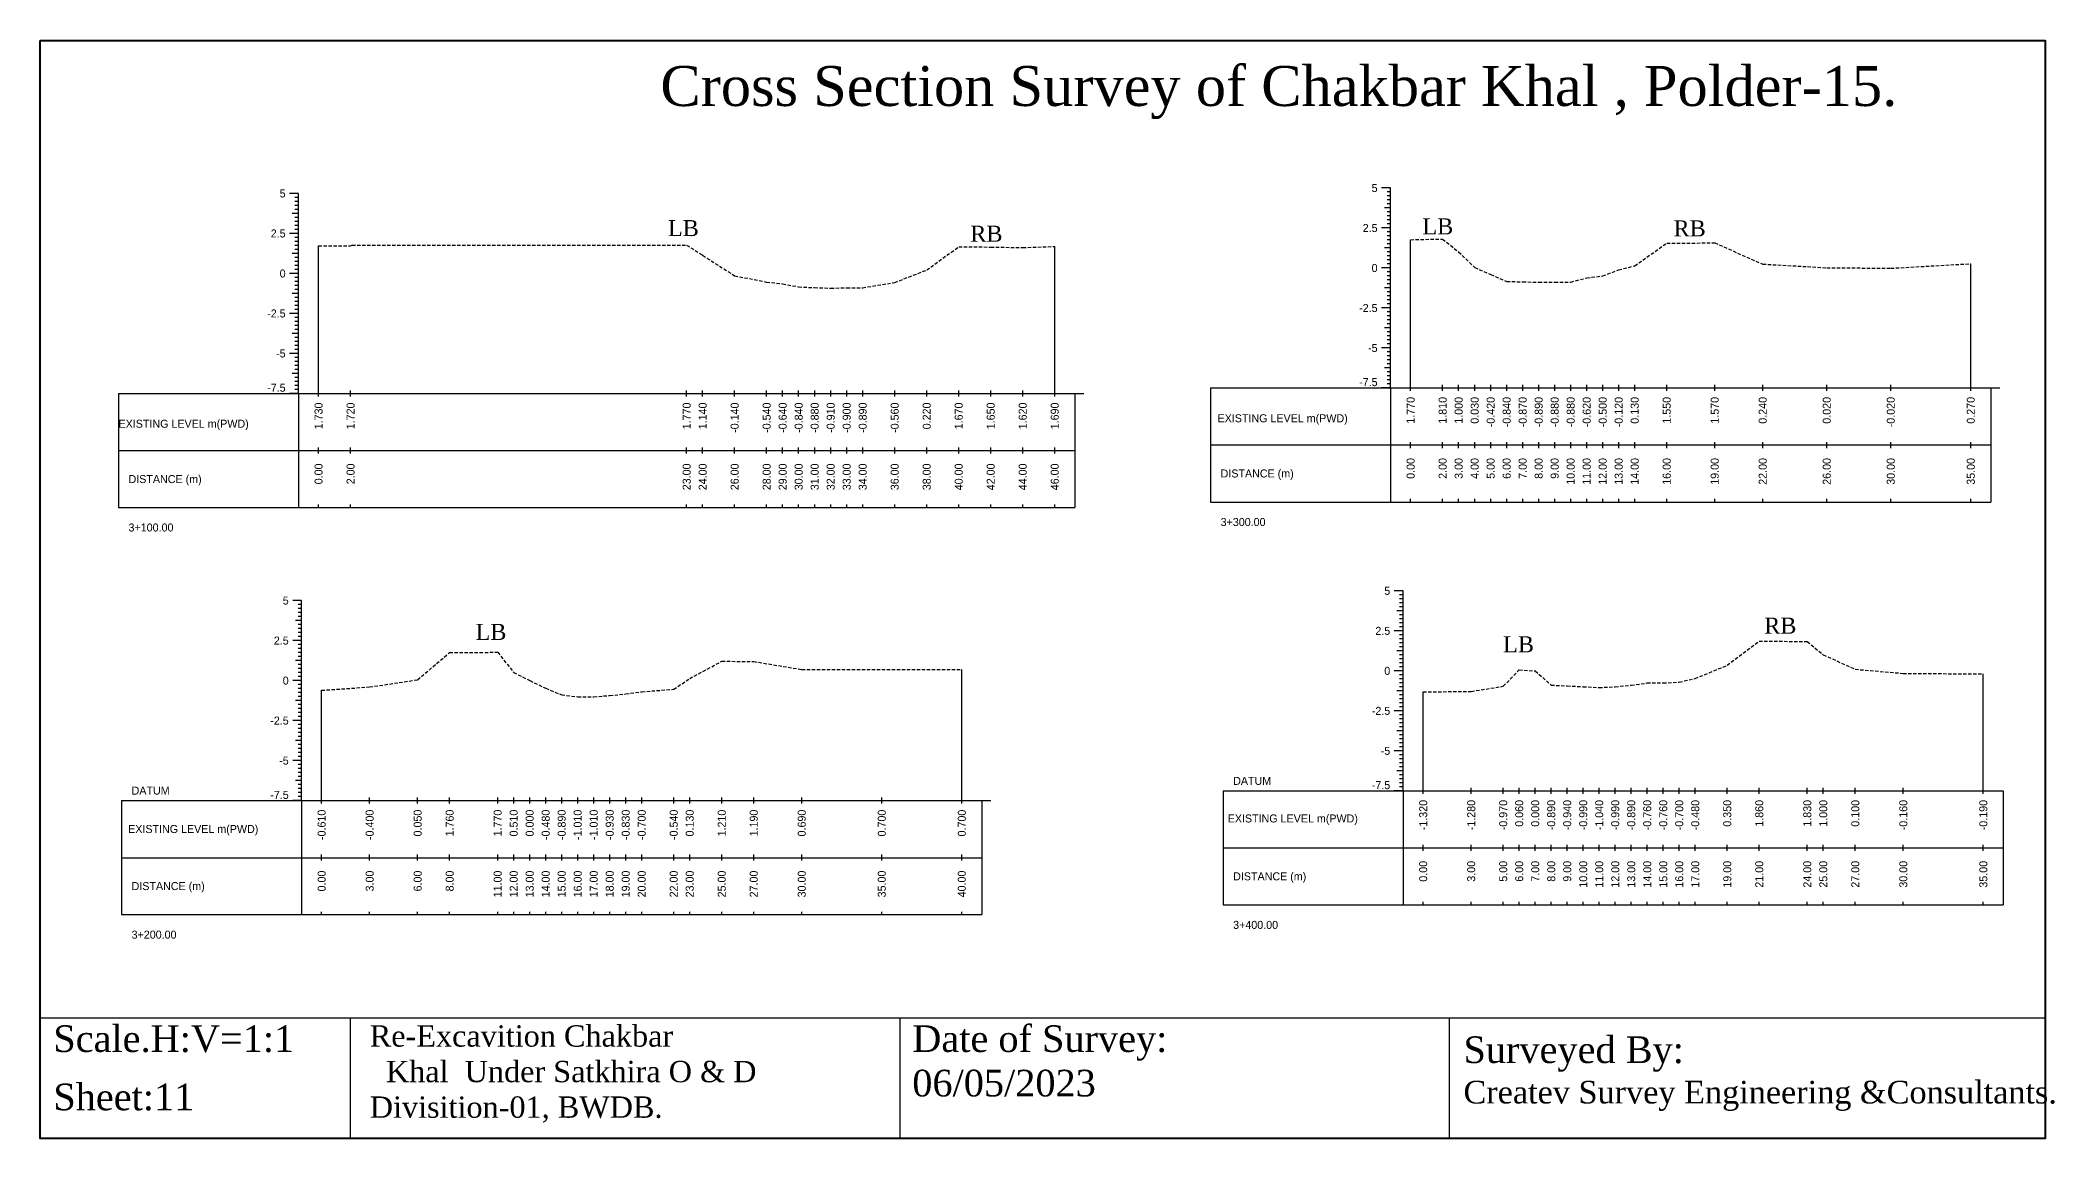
# Model space of a CAD drawing. Header units: inches. Extents: x 6579 to 9220, y -2276 to -1013.
# Drawn here: x 8180 to 8331.1, y -1605.3 to -1522.9 of the extents above; entities that cross this region are included whole.
import ezdxf
from ezdxf.enums import TextEntityAlignment as Align

# ---------------------------------------------------------------- set-up
doc = ezdxf.new("R2010")
doc.units = ezdxf.units.IN
doc.header["$MEASUREMENT"] = 0
doc.linetypes.add('HIDDEN', pattern=[0.375, 0.25, -0.125])
doc.layers.add('CS_Drawing', color=7, linetype='Continuous')
doc.layers.add('GL', color=3, linetype='HIDDEN')
doc.styles.add('romans', font='romans.shx')

msp = doc.modelspace()

# ---------------------------------------------------------------- linework, layer by layer
at = {"color": 4, "lineweight": 40}
msp.add_lwpolyline([(8180.02, -1522.9), (8330.36, -1522.9), (8330.36, -1605.26), (8180.02, -1605.26)], close=True, dxfattribs=at)
for points in [[(8330.36, -1522.9), (8330.36, -1605.26)], [(8180.02, -1596.19), (8330.36, -1596.19)], [(8180.02, -1596.19), (8180.02, -1605.26)], [(8203.27, -1596.19), (8203.27, -1605.26)], [(8244.47, -1596.19), (8244.47, -1605.26)], [(8285.67, -1596.19), (8285.67, -1605.26)]]:
    msp.add_lwpolyline(points)
at = {"layer": 'CS_Drawing'}
for p, q in [((8199.39, -1534.38), (8198.72, -1534.38)), ((8199.39, -1534.38), (8198.92, -1534.38)), ((8199.39, -1534.38), (8199.12, -1534.38)), ((8199.39, -1549.38), (8199.39, -1534.38)), ((8281.28, -1533.97), (8280.6, -1533.97)), ((8281.28, -1533.97), (8280.81, -1533.97)), ((8281.28, -1533.97), (8281.01, -1533.97)), ((8281.28, -1534.27), (8281.01, -1534.27)), ((8281.28, -1534.57), (8281.01, -1534.57)), ((8281.28, -1548.97), (8281.28, -1533.97)), ((8199.39, -1535.88), (8198.92, -1535.88)), ((8199.39, -1534.68), (8199.12, -1534.68)), ((8199.39, -1534.98), (8199.12, -1534.98)), ((8199.39, -1535.28), (8199.12, -1535.28)), ((8199.39, -1535.58), (8199.12, -1535.58)), ((8199.39, -1535.88), (8199.12, -1535.88)), ((8199.39, -1536.18), (8199.12, -1536.18)), ((8281.28, -1535.47), (8280.81, -1535.47)), ((8281.28, -1534.87), (8281.01, -1534.87)), ((8281.28, -1535.17), (8281.01, -1535.17)), ((8281.28, -1535.47), (8281.01, -1535.47)), ((8281.28, -1535.77), (8281.01, -1535.77)), ((8281.28, -1536.07), (8281.01, -1536.07)), ((8199.39, -1537.38), (8198.72, -1537.38)), ((8199.39, -1537.38), (8198.92, -1537.38)), ((8199.39, -1536.48), (8199.12, -1536.48)), ((8199.39, -1536.78), (8199.12, -1536.78)), ((8199.39, -1537.08), (8199.12, -1537.08)), ((8199.39, -1537.38), (8199.12, -1537.38)), ((8199.39, -1537.68), (8199.12, -1537.68)), ((8281.28, -1536.97), (8280.6, -1536.97)), ((8281.28, -1536.97), (8280.81, -1536.97)), ((8281.28, -1536.37), (8281.01, -1536.37)), ((8281.28, -1536.67), (8281.01, -1536.67)), ((8281.28, -1536.97), (8281.01, -1536.97)), ((8281.28, -1537.27), (8281.01, -1537.27)), ((8281.28, -1537.57), (8281.01, -1537.57)), ((8199.39, -1538.88), (8198.92, -1538.88)), ((8199.39, -1537.98), (8199.12, -1537.98)), ((8199.39, -1538.28), (8199.12, -1538.28)), ((8199.39, -1538.58), (8199.12, -1538.58)), ((8199.39, -1538.88), (8199.12, -1538.88)), ((8199.39, -1539.18), (8199.12, -1539.18)), ((8200.89, -1549.38), (8200.89, -1538.31)), ((8256.09, -1549.38), (8256.09, -1538.36)), ((8281.28, -1538.47), (8280.81, -1538.47)), ((8281.28, -1537.87), (8281.01, -1537.87)), ((8281.28, -1538.17), (8281.01, -1538.17)), ((8281.28, -1538.47), (8281.01, -1538.47)), ((8281.28, -1538.77), (8281.01, -1538.77)), ((8281.28, -1539.07), (8281.01, -1539.07)), ((8282.78, -1548.97), (8282.78, -1537.85)), ((8199.39, -1540.38), (8198.72, -1540.38)), ((8199.39, -1540.38), (8198.92, -1540.38)), ((8199.39, -1539.48), (8199.12, -1539.48)), ((8199.39, -1539.78), (8199.12, -1539.78)), ((8199.39, -1540.08), (8199.12, -1540.08)), ((8199.39, -1540.38), (8199.12, -1540.38)), ((8199.39, -1540.68), (8199.12, -1540.68)), ((8281.28, -1539.97), (8280.6, -1539.97)), ((8281.28, -1539.97), (8280.81, -1539.97)), ((8281.28, -1539.37), (8281.01, -1539.37)), ((8281.28, -1539.67), (8281.01, -1539.67)), ((8281.28, -1539.97), (8281.01, -1539.97)), ((8281.28, -1540.27), (8281.01, -1540.27)), ((8281.28, -1540.57), (8281.01, -1540.57)), ((8324.78, -1548.97), (8324.78, -1539.65)), ((8199.39, -1541.88), (8198.92, -1541.88)), ((8199.39, -1540.98), (8199.12, -1540.98)), ((8199.39, -1541.28), (8199.12, -1541.28)), ((8199.39, -1541.58), (8199.12, -1541.58)), ((8199.39, -1541.88), (8199.12, -1541.88)), ((8199.39, -1542.18), (8199.12, -1542.18)), ((8281.28, -1541.47), (8280.81, -1541.47)), ((8281.28, -1540.87), (8281.01, -1540.87)), ((8281.28, -1541.17), (8281.01, -1541.17)), ((8281.28, -1541.47), (8281.01, -1541.47)), ((8281.28, -1541.77), (8281.01, -1541.77)), ((8281.28, -1542.07), (8281.01, -1542.07)), ((8199.39, -1543.38), (8198.72, -1543.38)), ((8199.39, -1543.38), (8198.92, -1543.38)), ((8199.39, -1542.48), (8199.12, -1542.48)), ((8199.39, -1542.78), (8199.12, -1542.78)), ((8199.39, -1543.08), (8199.12, -1543.08)), ((8199.39, -1543.38), (8199.12, -1543.38)), ((8199.39, -1543.68), (8199.12, -1543.68)), ((8281.28, -1542.97), (8280.6, -1542.97)), ((8281.28, -1542.97), (8280.81, -1542.97)), ((8281.28, -1542.37), (8281.01, -1542.37)), ((8281.28, -1542.67), (8281.01, -1542.67)), ((8281.28, -1542.97), (8281.01, -1542.97)), ((8281.28, -1543.27), (8281.01, -1543.27)), ((8281.28, -1543.57), (8281.01, -1543.57)), ((8199.39, -1544.88), (8198.92, -1544.88)), ((8199.39, -1543.98), (8199.12, -1543.98)), ((8199.39, -1544.28), (8199.12, -1544.28)), ((8199.39, -1544.58), (8199.12, -1544.58)), ((8199.39, -1544.88), (8199.12, -1544.88)), ((8199.39, -1545.18), (8199.12, -1545.18)), ((8281.28, -1544.47), (8280.81, -1544.47)), ((8281.28, -1543.87), (8281.01, -1543.87)), ((8281.28, -1544.17), (8281.01, -1544.17)), ((8281.28, -1544.47), (8281.01, -1544.47)), ((8281.28, -1544.77), (8281.01, -1544.77)), ((8281.28, -1545.07), (8281.01, -1545.07)), ((8199.39, -1546.38), (8198.72, -1546.38)), ((8199.39, -1546.38), (8198.92, -1546.38)), ((8199.39, -1545.48), (8199.12, -1545.48)), ((8199.39, -1545.78), (8199.12, -1545.78)), ((8199.39, -1546.08), (8199.12, -1546.08)), ((8199.39, -1546.38), (8199.12, -1546.38)), ((8199.39, -1546.68), (8199.12, -1546.68)), ((8281.28, -1545.97), (8280.6, -1545.97)), ((8281.28, -1545.97), (8280.81, -1545.97)), ((8281.28, -1545.37), (8281.01, -1545.37)), ((8281.28, -1545.67), (8281.01, -1545.67)), ((8281.28, -1545.97), (8281.01, -1545.97)), ((8281.28, -1546.27), (8281.01, -1546.27)), ((8281.28, -1546.57), (8281.01, -1546.57)), ((8199.39, -1547.88), (8198.92, -1547.88)), ((8199.39, -1546.98), (8199.12, -1546.98)), ((8199.39, -1547.28), (8199.12, -1547.28)), ((8199.39, -1547.58), (8199.12, -1547.58)), ((8199.39, -1547.88), (8199.12, -1547.88)), ((8199.39, -1548.18), (8199.12, -1548.18)), ((8281.28, -1547.47), (8280.81, -1547.47)), ((8281.28, -1546.87), (8281.01, -1546.87)), ((8281.28, -1547.17), (8281.01, -1547.17)), ((8281.28, -1547.47), (8281.01, -1547.47)), ((8281.28, -1547.77), (8281.01, -1547.77)), ((8281.28, -1548.07), (8281.01, -1548.07)), ((8185.89, -1549.38), (8199.39, -1549.38)), ((8185.89, -1549.38), (8185.89, -1557.93)), ((8199.39, -1549.38), (8198.72, -1549.38)), ((8199.39, -1549.38), (8198.92, -1549.38)), ((8199.39, -1548.48), (8199.12, -1548.48)), ((8199.39, -1548.78), (8199.12, -1548.78)), ((8199.39, -1549.08), (8199.12, -1549.08)), ((8199.39, -1549.38), (8199.12, -1549.38)), ((8199.39, -1549.38), (8257.59, -1549.38)), ((8199.39, -1549.38), (8199.39, -1557.93)), ((8200.89, -1549.61), (8200.89, -1549.16)), ((8203.29, -1549.61), (8203.29, -1549.16)), ((8228.49, -1549.61), (8228.49, -1549.16)), ((8229.69, -1549.61), (8229.69, -1549.16)), ((8232.09, -1549.61), (8232.09, -1549.16)), ((8234.49, -1549.61), (8234.49, -1549.16)), ((8235.69, -1549.61), (8235.69, -1549.16)), ((8236.89, -1549.61), (8236.89, -1549.16)), ((8238.09, -1549.61), (8238.09, -1549.16)), ((8239.29, -1549.61), (8239.29, -1549.16)), ((8240.49, -1549.61), (8240.49, -1549.16)), ((8241.69, -1549.61), (8241.69, -1549.16)), ((8244.09, -1549.61), (8244.09, -1549.16)), ((8246.49, -1549.61), (8246.49, -1549.16)), ((8248.89, -1549.61), (8248.89, -1549.16)), ((8251.29, -1549.61), (8251.29, -1549.16)), ((8253.69, -1549.61), (8253.69, -1549.16)), ((8256.09, -1549.61), (8256.09, -1549.16)), ((8257.59, -1549.38), (8258.27, -1549.38)), ((8257.59, -1549.38), (8258.07, -1549.38)), ((8257.59, -1549.38), (8257.86, -1549.38)), ((8257.59, -1549.38), (8257.59, -1557.93)), ((8267.78, -1548.97), (8281.28, -1548.97)), ((8267.78, -1548.97), (8267.78, -1557.52)), ((8281.28, -1548.97), (8280.6, -1548.97)), ((8281.28, -1548.97), (8280.81, -1548.97)), ((8281.28, -1548.37), (8281.01, -1548.37)), ((8281.28, -1548.67), (8281.01, -1548.67)), ((8281.28, -1548.97), (8281.01, -1548.97)), ((8281.28, -1548.97), (8326.28, -1548.97)), ((8281.28, -1548.97), (8281.28, -1557.52)), ((8282.78, -1549.19), (8282.78, -1548.74)), ((8285.18, -1549.19), (8285.18, -1548.74)), ((8286.38, -1549.19), (8286.38, -1548.74)), ((8287.58, -1549.19), (8287.58, -1548.74)), ((8288.78, -1549.19), (8288.78, -1548.74)), ((8289.98, -1549.19), (8289.98, -1548.74)), ((8291.18, -1549.19), (8291.18, -1548.74)), ((8292.38, -1549.19), (8292.38, -1548.74)), ((8293.58, -1549.19), (8293.58, -1548.74)), ((8294.78, -1549.19), (8294.78, -1548.74)), ((8295.98, -1549.19), (8295.98, -1548.74)), ((8297.18, -1549.19), (8297.18, -1548.74)), ((8298.38, -1549.19), (8298.38, -1548.74)), ((8299.58, -1549.19), (8299.58, -1548.74)), ((8301.98, -1549.19), (8301.98, -1548.74)), ((8305.58, -1549.19), (8305.58, -1548.74)), ((8309.18, -1549.19), (8309.18, -1548.74)), ((8313.98, -1549.19), (8313.98, -1548.74)), ((8318.78, -1549.19), (8318.78, -1548.74)), ((8324.78, -1549.19), (8324.78, -1548.74)), ((8326.28, -1548.97), (8326.95, -1548.97)), ((8326.28, -1548.97), (8326.75, -1548.97)), ((8326.28, -1548.97), (8326.55, -1548.97)), ((8326.28, -1548.97), (8326.28, -1557.52)), ((8185.89, -1553.66), (8199.39, -1553.66)), ((8199.39, -1553.66), (8257.59, -1553.66)), ((8199.39, -1553.66), (8257.59, -1553.66)), ((8200.89, -1553.88), (8200.89, -1553.43)), ((8203.29, -1553.88), (8203.29, -1553.43)), ((8228.49, -1553.88), (8228.49, -1553.43)), ((8229.69, -1553.88), (8229.69, -1553.43)), ((8232.09, -1553.88), (8232.09, -1553.43)), ((8234.49, -1553.88), (8234.49, -1553.43)), ((8235.69, -1553.88), (8235.69, -1553.43)), ((8236.89, -1553.88), (8236.89, -1553.43)), ((8238.09, -1553.88), (8238.09, -1553.43)), ((8239.29, -1553.88), (8239.29, -1553.43)), ((8240.49, -1553.88), (8240.49, -1553.43)), ((8241.69, -1553.88), (8241.69, -1553.43)), ((8244.09, -1553.88), (8244.09, -1553.43)), ((8246.49, -1553.88), (8246.49, -1553.43)), ((8248.89, -1553.88), (8248.89, -1553.43)), ((8251.29, -1553.88), (8251.29, -1553.43)), ((8253.69, -1553.88), (8253.69, -1553.43)), ((8256.09, -1553.88), (8256.09, -1553.43)), ((8267.78, -1553.24), (8281.28, -1553.24)), ((8281.28, -1553.24), (8326.28, -1553.24)), ((8281.28, -1553.24), (8326.28, -1553.24)), ((8282.78, -1553.47), (8282.78, -1553.02)), ((8285.18, -1553.47), (8285.18, -1553.02)), ((8286.38, -1553.47), (8286.38, -1553.02)), ((8287.58, -1553.47), (8287.58, -1553.02)), ((8288.78, -1553.47), (8288.78, -1553.02)), ((8289.98, -1553.47), (8289.98, -1553.02)), ((8291.18, -1553.47), (8291.18, -1553.02)), ((8292.38, -1553.47), (8292.38, -1553.02)), ((8293.58, -1553.47), (8293.58, -1553.02)), ((8294.78, -1553.47), (8294.78, -1553.02)), ((8295.98, -1553.47), (8295.98, -1553.02)), ((8297.18, -1553.47), (8297.18, -1553.02)), ((8298.38, -1553.47), (8298.38, -1553.02)), ((8299.58, -1553.47), (8299.58, -1553.02)), ((8301.98, -1553.47), (8301.98, -1553.02)), ((8305.58, -1553.47), (8305.58, -1553.02)), ((8309.18, -1553.47), (8309.18, -1553.02)), ((8313.98, -1553.47), (8313.98, -1553.02)), ((8318.78, -1553.47), (8318.78, -1553.02)), ((8324.78, -1553.47), (8324.78, -1553.02)), ((8282.78, -1557.52), (8282.78, -1557.29)), ((8285.18, -1557.52), (8285.18, -1557.29)), ((8286.38, -1557.52), (8286.38, -1557.29)), ((8287.58, -1557.52), (8287.58, -1557.29)), ((8288.78, -1557.52), (8288.78, -1557.29)), ((8289.98, -1557.52), (8289.98, -1557.29)), ((8291.18, -1557.52), (8291.18, -1557.29)), ((8292.38, -1557.52), (8292.38, -1557.29)), ((8293.58, -1557.52), (8293.58, -1557.29)), ((8294.78, -1557.52), (8294.78, -1557.29)), ((8295.98, -1557.52), (8295.98, -1557.29)), ((8297.18, -1557.52), (8297.18, -1557.29)), ((8298.38, -1557.52), (8298.38, -1557.29)), ((8299.58, -1557.52), (8299.58, -1557.29)), ((8301.98, -1557.52), (8301.98, -1557.29)), ((8305.58, -1557.52), (8305.58, -1557.29)), ((8309.18, -1557.52), (8309.18, -1557.29)), ((8313.98, -1557.52), (8313.98, -1557.29)), ((8318.78, -1557.52), (8318.78, -1557.29)), ((8324.78, -1557.52), (8324.78, -1557.29)), ((8185.89, -1557.93), (8199.39, -1557.93)), ((8199.39, -1557.93), (8257.59, -1557.93)), ((8200.89, -1557.93), (8200.89, -1557.71)), ((8203.29, -1557.93), (8203.29, -1557.71)), ((8228.49, -1557.93), (8228.49, -1557.71)), ((8229.69, -1557.93), (8229.69, -1557.71)), ((8232.09, -1557.93), (8232.09, -1557.71)), ((8234.49, -1557.93), (8234.49, -1557.71)), ((8235.69, -1557.93), (8235.69, -1557.71)), ((8236.89, -1557.93), (8236.89, -1557.71)), ((8238.09, -1557.93), (8238.09, -1557.71)), ((8239.29, -1557.93), (8239.29, -1557.71)), ((8240.49, -1557.93), (8240.49, -1557.71)), ((8241.69, -1557.93), (8241.69, -1557.71)), ((8244.09, -1557.93), (8244.09, -1557.71)), ((8246.49, -1557.93), (8246.49, -1557.71)), ((8248.89, -1557.93), (8248.89, -1557.71)), ((8251.29, -1557.93), (8251.29, -1557.71)), ((8253.69, -1557.93), (8253.69, -1557.71)), ((8256.09, -1557.93), (8256.09, -1557.71)), ((8267.78, -1557.52), (8281.28, -1557.52)), ((8281.28, -1557.52), (8326.28, -1557.52)), ((8282.22, -1564.18), (8281.55, -1564.18)), ((8282.22, -1564.18), (8281.75, -1564.18)), ((8282.22, -1564.18), (8281.95, -1564.18)), ((8282.22, -1564.48), (8281.95, -1564.48)), ((8282.22, -1564.78), (8281.95, -1564.78)), ((8282.22, -1579.18), (8282.22, -1564.18)), ((8199.62, -1564.91), (8198.95, -1564.91)), ((8199.62, -1564.91), (8199.15, -1564.91)), ((8199.62, -1564.91), (8199.35, -1564.91)), ((8199.62, -1565.21), (8199.35, -1565.21)), ((8199.62, -1565.51), (8199.35, -1565.51)), ((8199.62, -1565.81), (8199.35, -1565.81)), ((8199.62, -1566.11), (8199.35, -1566.11)), ((8199.62, -1579.91), (8199.62, -1564.91)), ((8282.22, -1565.68), (8281.75, -1565.68)), ((8282.22, -1565.08), (8281.95, -1565.08)), ((8282.22, -1565.38), (8281.95, -1565.38)), ((8282.22, -1565.68), (8281.95, -1565.68)), ((8282.22, -1565.98), (8281.95, -1565.98)), ((8282.22, -1566.28), (8281.95, -1566.28)), ((8199.62, -1566.41), (8199.15, -1566.41)), ((8199.62, -1566.41), (8199.35, -1566.41)), ((8199.62, -1566.71), (8199.35, -1566.71)), ((8199.62, -1567.01), (8199.35, -1567.01)), ((8199.62, -1567.31), (8199.35, -1567.31)), ((8199.62, -1567.61), (8199.35, -1567.61)), ((8282.22, -1567.18), (8281.55, -1567.18)), ((8282.22, -1567.18), (8281.75, -1567.18)), ((8282.22, -1566.58), (8281.95, -1566.58)), ((8282.22, -1566.88), (8281.95, -1566.88)), ((8282.22, -1567.18), (8281.95, -1567.18)), ((8282.22, -1567.48), (8281.95, -1567.48)), ((8282.22, -1567.78), (8281.95, -1567.78)), ((8199.62, -1567.91), (8198.95, -1567.91)), ((8199.62, -1567.91), (8199.15, -1567.91)), ((8199.62, -1569.41), (8199.15, -1569.41)), ((8199.62, -1567.91), (8199.35, -1567.91)), ((8199.62, -1568.21), (8199.35, -1568.21)), ((8199.62, -1568.51), (8199.35, -1568.51)), ((8199.62, -1568.81), (8199.35, -1568.81)), ((8199.62, -1569.11), (8199.35, -1569.11)), ((8199.62, -1569.41), (8199.35, -1569.41)), ((8282.22, -1568.68), (8281.75, -1568.68)), ((8282.22, -1568.08), (8281.95, -1568.08)), ((8282.22, -1568.38), (8281.95, -1568.38)), ((8282.22, -1568.68), (8281.95, -1568.68)), ((8282.22, -1568.98), (8281.95, -1568.98)), ((8282.22, -1569.28), (8281.95, -1569.28)), ((8199.62, -1570.91), (8198.95, -1570.91)), ((8199.62, -1570.91), (8199.15, -1570.91)), ((8199.62, -1569.71), (8199.35, -1569.71)), ((8199.62, -1570.01), (8199.35, -1570.01)), ((8199.62, -1570.31), (8199.35, -1570.31)), ((8199.62, -1570.61), (8199.35, -1570.61)), ((8199.62, -1570.91), (8199.35, -1570.91)), ((8249.12, -1579.91), (8249.12, -1570.07)), ((8282.22, -1570.18), (8281.55, -1570.18)), ((8282.22, -1570.18), (8281.75, -1570.18)), ((8282.22, -1569.58), (8281.95, -1569.58)), ((8282.22, -1569.88), (8281.95, -1569.88)), ((8282.22, -1570.18), (8281.95, -1570.18)), ((8282.22, -1570.48), (8281.95, -1570.48)), ((8282.22, -1570.78), (8281.95, -1570.78)), ((8325.72, -1579.18), (8325.72, -1570.41)), ((8199.62, -1572.41), (8199.15, -1572.41)), ((8199.62, -1571.21), (8199.35, -1571.21)), ((8199.62, -1571.51), (8199.35, -1571.51)), ((8199.62, -1571.81), (8199.35, -1571.81)), ((8199.62, -1572.11), (8199.35, -1572.11)), ((8199.62, -1572.41), (8199.35, -1572.41)), ((8201.12, -1579.91), (8201.12, -1571.64)), ((8282.22, -1571.68), (8281.75, -1571.68)), ((8282.22, -1571.08), (8281.95, -1571.08)), ((8282.22, -1571.38), (8281.95, -1571.38)), ((8282.22, -1571.68), (8281.95, -1571.68)), ((8282.22, -1571.98), (8281.95, -1571.98)), ((8282.22, -1572.28), (8281.95, -1572.28)), ((8283.72, -1579.18), (8283.72, -1571.76)), ((8199.62, -1573.91), (8198.95, -1573.91)), ((8199.62, -1573.91), (8199.15, -1573.91)), ((8199.62, -1572.71), (8199.35, -1572.71)), ((8199.62, -1573.01), (8199.35, -1573.01)), ((8199.62, -1573.31), (8199.35, -1573.31)), ((8199.62, -1573.61), (8199.35, -1573.61)), ((8199.62, -1573.91), (8199.35, -1573.91)), ((8282.22, -1573.18), (8281.55, -1573.18)), ((8282.22, -1573.18), (8281.75, -1573.18)), ((8282.22, -1572.58), (8281.95, -1572.58)), ((8282.22, -1572.88), (8281.95, -1572.88)), ((8282.22, -1573.18), (8281.95, -1573.18)), ((8282.22, -1573.48), (8281.95, -1573.48)), ((8282.22, -1573.78), (8281.95, -1573.78)), ((8199.62, -1575.41), (8199.15, -1575.41)), ((8199.62, -1574.21), (8199.35, -1574.21)), ((8199.62, -1574.51), (8199.35, -1574.51)), ((8199.62, -1574.81), (8199.35, -1574.81)), ((8199.62, -1575.11), (8199.35, -1575.11)), ((8199.62, -1575.41), (8199.35, -1575.41)), ((8282.22, -1574.68), (8281.75, -1574.68)), ((8282.22, -1574.08), (8281.95, -1574.08)), ((8282.22, -1574.38), (8281.95, -1574.38)), ((8282.22, -1574.68), (8281.95, -1574.68)), ((8282.22, -1574.98), (8281.95, -1574.98)), ((8282.22, -1575.28), (8281.95, -1575.28)), ((8199.62, -1576.91), (8198.95, -1576.91)), ((8199.62, -1576.91), (8199.15, -1576.91)), ((8199.62, -1575.71), (8199.35, -1575.71)), ((8199.62, -1576.01), (8199.35, -1576.01)), ((8199.62, -1576.31), (8199.35, -1576.31)), ((8199.62, -1576.61), (8199.35, -1576.61)), ((8199.62, -1576.91), (8199.35, -1576.91)), ((8282.22, -1576.18), (8281.55, -1576.18)), ((8282.22, -1576.18), (8281.75, -1576.18)), ((8282.22, -1575.58), (8281.95, -1575.58)), ((8282.22, -1575.88), (8281.95, -1575.88)), ((8282.22, -1576.18), (8281.95, -1576.18)), ((8282.22, -1576.48), (8281.95, -1576.48)), ((8282.22, -1576.78), (8281.95, -1576.78)), ((8199.62, -1578.41), (8199.15, -1578.41)), ((8199.62, -1577.21), (8199.35, -1577.21)), ((8199.62, -1577.51), (8199.35, -1577.51)), ((8199.62, -1577.81), (8199.35, -1577.81)), ((8199.62, -1578.11), (8199.35, -1578.11)), ((8199.62, -1578.41), (8199.35, -1578.41)), ((8282.22, -1577.68), (8281.75, -1577.68)), ((8282.22, -1577.08), (8281.95, -1577.08)), ((8282.22, -1577.38), (8281.95, -1577.38)), ((8282.22, -1577.68), (8281.95, -1577.68)), ((8282.22, -1577.98), (8281.95, -1577.98)), ((8282.22, -1578.28), (8281.95, -1578.28)), ((8186.12, -1579.91), (8199.62, -1579.91)), ((8186.12, -1579.91), (8186.12, -1588.46)), ((8199.62, -1579.91), (8198.95, -1579.91)), ((8199.62, -1579.91), (8199.15, -1579.91)), ((8199.62, -1578.71), (8199.35, -1578.71)), ((8199.62, -1579.01), (8199.35, -1579.01)), ((8199.62, -1579.31), (8199.35, -1579.31)), ((8199.62, -1579.61), (8199.35, -1579.61)), ((8199.62, -1579.91), (8199.35, -1579.91)), ((8199.62, -1579.91), (8250.62, -1579.91)), ((8199.62, -1579.91), (8199.62, -1588.46)), ((8201.12, -1580.14), (8201.12, -1579.69)), ((8204.72, -1580.14), (8204.72, -1579.69)), ((8208.32, -1580.14), (8208.32, -1579.69)), ((8210.72, -1580.14), (8210.72, -1579.69)), ((8214.32, -1580.14), (8214.32, -1579.69)), ((8215.52, -1580.14), (8215.52, -1579.69)), ((8216.72, -1580.14), (8216.72, -1579.69)), ((8217.92, -1580.14), (8217.92, -1579.69)), ((8219.12, -1580.14), (8219.12, -1579.69)), ((8220.32, -1580.14), (8220.32, -1579.69)), ((8221.52, -1580.14), (8221.52, -1579.69)), ((8222.72, -1580.14), (8222.72, -1579.69)), ((8223.92, -1580.14), (8223.92, -1579.69)), ((8225.12, -1580.14), (8225.12, -1579.69)), ((8227.52, -1580.14), (8227.52, -1579.69)), ((8228.72, -1580.14), (8228.72, -1579.69)), ((8231.12, -1580.14), (8231.12, -1579.69)), ((8233.52, -1580.14), (8233.52, -1579.69)), ((8237.12, -1580.14), (8237.12, -1579.69)), ((8243.12, -1580.14), (8243.12, -1579.69)), ((8249.12, -1580.14), (8249.12, -1579.69)), ((8250.62, -1579.91), (8251.3, -1579.91)), ((8250.62, -1579.91), (8251.09, -1579.91)), ((8250.62, -1579.91), (8250.89, -1579.91)), ((8250.62, -1579.91), (8250.62, -1588.46)), ((8268.72, -1579.18), (8282.22, -1579.18)), ((8268.72, -1579.18), (8268.72, -1587.73)), ((8282.22, -1579.18), (8281.55, -1579.18)), ((8282.22, -1579.18), (8281.75, -1579.18)), ((8282.22, -1578.58), (8281.95, -1578.58)), ((8282.22, -1578.88), (8281.95, -1578.88)), ((8282.22, -1579.18), (8281.95, -1579.18)), ((8282.22, -1579.18), (8327.22, -1579.18)), ((8282.22, -1579.18), (8282.22, -1587.73)), ((8283.72, -1579.41), (8283.72, -1578.96)), ((8287.32, -1579.41), (8287.32, -1578.96)), ((8289.72, -1579.41), (8289.72, -1578.96)), ((8290.92, -1579.41), (8290.92, -1578.96)), ((8292.12, -1579.41), (8292.12, -1578.96)), ((8293.32, -1579.41), (8293.32, -1578.96)), ((8294.52, -1579.41), (8294.52, -1578.96)), ((8295.72, -1579.41), (8295.72, -1578.96)), ((8296.92, -1579.41), (8296.92, -1578.96)), ((8298.12, -1579.41), (8298.12, -1578.96)), ((8299.32, -1579.41), (8299.32, -1578.96)), ((8300.52, -1579.41), (8300.52, -1578.96)), ((8301.72, -1579.41), (8301.72, -1578.96)), ((8302.92, -1579.41), (8302.92, -1578.96)), ((8304.12, -1579.41), (8304.12, -1578.96)), ((8306.52, -1579.41), (8306.52, -1578.96)), ((8308.92, -1579.41), (8308.92, -1578.96)), ((8312.52, -1579.41), (8312.52, -1578.96)), ((8313.72, -1579.41), (8313.72, -1578.96)), ((8316.12, -1579.41), (8316.12, -1578.96)), ((8319.72, -1579.41), (8319.72, -1578.96)), ((8325.72, -1579.41), (8325.72, -1578.96)), ((8327.22, -1579.18), (8327.22, -1587.73)), ((8186.12, -1584.19), (8199.62, -1584.19)), ((8199.62, -1584.19), (8250.62, -1584.19)), ((8199.62, -1584.19), (8250.62, -1584.19)), ((8201.12, -1584.41), (8201.12, -1583.96)), ((8204.72, -1584.41), (8204.72, -1583.96)), ((8208.32, -1584.41), (8208.32, -1583.96)), ((8210.72, -1584.41), (8210.72, -1583.96)), ((8214.32, -1584.41), (8214.32, -1583.96)), ((8215.52, -1584.41), (8215.52, -1583.96)), ((8216.72, -1584.41), (8216.72, -1583.96)), ((8217.92, -1584.41), (8217.92, -1583.96)), ((8219.12, -1584.41), (8219.12, -1583.96)), ((8220.32, -1584.41), (8220.32, -1583.96)), ((8221.52, -1584.41), (8221.52, -1583.96)), ((8222.72, -1584.41), (8222.72, -1583.96)), ((8223.92, -1584.41), (8223.92, -1583.96)), ((8225.12, -1584.41), (8225.12, -1583.96)), ((8227.52, -1584.41), (8227.52, -1583.96)), ((8228.72, -1584.41), (8228.72, -1583.96)), ((8231.12, -1584.41), (8231.12, -1583.96)), ((8233.52, -1584.41), (8233.52, -1583.96)), ((8237.12, -1584.41), (8237.12, -1583.96)), ((8243.12, -1584.41), (8243.12, -1583.96)), ((8249.12, -1584.41), (8249.12, -1583.96)), ((8268.72, -1583.46), (8282.22, -1583.46)), ((8282.22, -1583.46), (8327.22, -1583.46)), ((8282.22, -1583.46), (8327.22, -1583.46)), ((8283.72, -1583.68), (8283.72, -1583.23)), ((8287.32, -1583.68), (8287.32, -1583.23)), ((8289.72, -1583.68), (8289.72, -1583.23)), ((8290.92, -1583.68), (8290.92, -1583.23)), ((8292.12, -1583.68), (8292.12, -1583.23)), ((8293.32, -1583.68), (8293.32, -1583.23)), ((8294.52, -1583.68), (8294.52, -1583.23)), ((8295.72, -1583.68), (8295.72, -1583.23)), ((8296.92, -1583.68), (8296.92, -1583.23)), ((8298.12, -1583.68), (8298.12, -1583.23)), ((8299.32, -1583.68), (8299.32, -1583.23)), ((8300.52, -1583.68), (8300.52, -1583.23)), ((8301.72, -1583.68), (8301.72, -1583.23)), ((8302.92, -1583.68), (8302.92, -1583.23)), ((8304.12, -1583.68), (8304.12, -1583.23)), ((8306.52, -1583.68), (8306.52, -1583.23)), ((8308.92, -1583.68), (8308.92, -1583.23)), ((8312.52, -1583.68), (8312.52, -1583.23)), ((8313.72, -1583.68), (8313.72, -1583.23)), ((8316.12, -1583.68), (8316.12, -1583.23)), ((8319.72, -1583.68), (8319.72, -1583.23)), ((8325.72, -1583.68), (8325.72, -1583.23)), ((8283.72, -1587.73), (8283.72, -1587.51)), ((8287.32, -1587.73), (8287.32, -1587.51)), ((8289.72, -1587.73), (8289.72, -1587.51)), ((8290.92, -1587.73), (8290.92, -1587.51)), ((8292.12, -1587.73), (8292.12, -1587.51)), ((8293.32, -1587.73), (8293.32, -1587.51)), ((8294.52, -1587.73), (8294.52, -1587.51)), ((8295.72, -1587.73), (8295.72, -1587.51)), ((8296.92, -1587.73), (8296.92, -1587.51)), ((8298.12, -1587.73), (8298.12, -1587.51)), ((8299.32, -1587.73), (8299.32, -1587.51)), ((8300.52, -1587.73), (8300.52, -1587.51)), ((8301.72, -1587.73), (8301.72, -1587.51)), ((8302.92, -1587.73), (8302.92, -1587.51)), ((8304.12, -1587.73), (8304.12, -1587.51)), ((8306.52, -1587.73), (8306.52, -1587.51)), ((8308.92, -1587.73), (8308.92, -1587.51)), ((8312.52, -1587.73), (8312.52, -1587.51)), ((8313.72, -1587.73), (8313.72, -1587.51)), ((8316.12, -1587.73), (8316.12, -1587.51)), ((8319.72, -1587.73), (8319.72, -1587.51)), ((8325.72, -1587.73), (8325.72, -1587.51)), ((8186.12, -1588.46), (8199.62, -1588.46)), ((8199.62, -1588.46), (8250.62, -1588.46)), ((8201.12, -1588.46), (8201.12, -1588.24)), ((8204.72, -1588.46), (8204.72, -1588.24)), ((8208.32, -1588.46), (8208.32, -1588.24)), ((8210.72, -1588.46), (8210.72, -1588.24)), ((8214.32, -1588.46), (8214.32, -1588.24)), ((8215.52, -1588.46), (8215.52, -1588.24)), ((8216.72, -1588.46), (8216.72, -1588.24)), ((8217.92, -1588.46), (8217.92, -1588.24)), ((8219.12, -1588.46), (8219.12, -1588.24)), ((8220.32, -1588.46), (8220.32, -1588.24)), ((8221.52, -1588.46), (8221.52, -1588.24)), ((8222.72, -1588.46), (8222.72, -1588.24)), ((8223.92, -1588.46), (8223.92, -1588.24)), ((8225.12, -1588.46), (8225.12, -1588.24)), ((8227.52, -1588.46), (8227.52, -1588.24)), ((8228.72, -1588.46), (8228.72, -1588.24)), ((8231.12, -1588.46), (8231.12, -1588.24)), ((8233.52, -1588.46), (8233.52, -1588.24)), ((8237.12, -1588.46), (8237.12, -1588.24)), ((8243.12, -1588.46), (8243.12, -1588.24)), ((8249.12, -1588.46), (8249.12, -1588.24)), ((8268.72, -1587.73), (8282.22, -1587.73)), ((8282.22, -1587.73), (8327.22, -1587.73))]:
    msp.add_line(p, q, dxfattribs=at)
at = {"layer": 'GL'}
for points in [[(8200.89, -1538.31), (8203.29, -1538.32), (8203.4, -1538.27), (8228.49, -1538.26), (8229.69, -1539.02), (8232.09, -1540.55), (8234.49, -1541.03), (8235.69, -1541.15), (8236.89, -1541.39), (8238.09, -1541.44), (8239.29, -1541.48), (8240.49, -1541.46), (8241.69, -1541.45), (8244.09, -1541.06), (8246.49, -1540.12), (8248.89, -1538.38), (8251.29, -1538.4), (8253.69, -1538.44), (8256.09, -1538.36)], [(8282.78, -1537.85), (8285.18, -1537.8), (8286.38, -1538.77), (8287.58, -1539.93), (8288.78, -1540.47), (8289.98, -1540.98), (8291.18, -1541.01), (8292.38, -1541.04), (8293.58, -1541.03), (8294.78, -1541.03), (8295.98, -1540.71), (8297.18, -1540.57), (8298.38, -1540.11), (8299.58, -1539.81), (8301.98, -1538.11), (8305.58, -1538.09), (8309.18, -1539.68), (8313.98, -1539.95), (8318.78, -1539.99), (8324.78, -1539.65)], [(8201.12, -1571.64), (8204.72, -1571.39), (8208.32, -1570.85), (8210.72, -1568.8), (8214.32, -1568.79), (8215.52, -1570.3), (8216.72, -1570.91), (8217.92, -1571.49), (8219.12, -1571.98), (8220.32, -1572.12), (8221.52, -1572.12), (8222.72, -1572.03), (8223.92, -1571.91), (8225.12, -1571.75), (8227.52, -1571.56), (8228.72, -1570.76), (8231.12, -1569.46), (8233.52, -1569.48), (8237.12, -1570.08), (8243.12, -1570.07), (8249.12, -1570.07)], [(8283.72, -1571.76), (8287.32, -1571.72), (8289.72, -1571.34), (8290.92, -1570.11), (8292.12, -1570.18), (8293.32, -1571.25), (8294.52, -1571.31), (8295.72, -1571.37), (8296.92, -1571.43), (8298.12, -1571.37), (8299.32, -1571.25), (8300.52, -1571.09), (8301.72, -1571.09), (8302.92, -1571.02), (8304.12, -1570.76), (8306.52, -1569.76), (8308.92, -1567.95), (8312.52, -1567.98), (8313.72, -1568.98), (8316.12, -1570.06), (8319.72, -1570.37), (8325.72, -1570.41)]]:
    msp.add_lwpolyline(points, dxfattribs=at)

# ---------------------------------------------------------------- texts
at = {"attachment_point": 1, "style": 'romans'}
for s, insert, char_height, width in [('{\\fTimes New Roman|b0|i0|c0|p18;Cross Section Survey of Chakbar Khal , Polder-15.}', (8226.52, -1524.82), 3, 89.3868), ('{\\fTimes New Roman|b0|i0|c0|p18;LB}', (8227.09, -1536.38), 1.2, 316.087), ('{\\fTimes New Roman|b0|i0|c0|p18;RB}', (8249.76, -1536.8), 1.2, 316.087), ('{\\fTimes New Roman|b0|i0|c0|p18;LB}', (8283.66, -1536.25), 1.2, 316.087), ('{\\fTimes New Roman|b0|i0|c0|p18;RB}', (8302.49, -1536.4), 1.2, 316.087), ('{\\fTimes New Roman|b0|i0|c0|p18;RB}', (8309.29, -1566.19), 1.2, 316.087), ('{\\fTimes New Roman|b0|i0|c0|p18;LB}', (8212.66, -1566.66), 1.2, 316.087), ('{\\fTimes New Roman|b0|i0|c0|p18;LB}', (8289.71, -1567.59), 1.2, 316.087), ('{\\fTimes New Roman|b0|i0|c0|p18;Scale.H:V=1:1}', (8181, -1596.76), 2, 22.2708), ('{\\fTimes New Roman|b0|i0|c0|p18;Re-Excavition Chakbar \\P  Khal  Under Satkhira O & D    Divisition-01, BWDB.}', (8204.73, -1596.76), 1.6, 38.8405), ('{\\fTimes New Roman|b0|i0|c0|p18;Date of Survey: 06/05/2023}', (8245.41, -1596.76), 2, 22.2708), ('{\\fTimes New Roman|b0|i0|c0|p18;Surveyed By:                                     \\H0.85x;Createv Survey Engineering &Consultants.}', (8286.74, -1597.59), 2, 45.2193), ('{\\fTimes New Roman|b0|i0|c0|p18;Sheet:11}', (8181, -1601.13), 2, 38.8405)]:
    msp.add_mtext(s, dxfattribs=dict(at, insert=insert, char_height=char_height, width=width))
at = {"layer": 'CS_Drawing'}
for s, p in [('5', (8198.42, -1534.38)), ('5', (8280.3, -1533.97)), ('2.5', (8198.42, -1537.38)), ('2.5', (8280.3, -1536.97)), ('0', (8198.42, -1540.38)), ('0', (8280.3, -1539.97)), ('-2.5', (8198.42, -1543.38)), ('-2.5', (8280.3, -1542.97)), ('-5', (8198.42, -1546.38)), ('-5', (8280.3, -1545.97)), ('5', (8198.65, -1564.91)), ('5', (8281.25, -1564.18)), ('2.5', (8198.65, -1567.91)), ('2.5', (8281.25, -1567.18)), ('0', (8198.65, -1570.91)), ('0', (8281.25, -1570.18)), ('-2.5', (8198.65, -1573.91)), ('-2.5', (8281.25, -1573.18)), ('-5', (8198.65, -1576.91)), ('-5', (8281.25, -1576.18))]:
    msp.add_text(s, height=0.6, dxfattribs=at).set_placement(p, align=Align.MIDDLE_RIGHT)
for p in [(8280.3, -1548.83), (8198.42, -1549.25), (8281.25, -1579.05), (8198.65, -1579.78)]:
    msp.add_text('-7.5', height=0.6, dxfattribs=at).set_placement(p, align=Align.RIGHT)
for s, p in [('1.770', (8282.78, -1549.64)), ('1.810', (8285.18, -1549.64)), ('1.000', (8286.38, -1549.64)), ('0.030', (8287.58, -1549.64)), ('-0.420', (8288.78, -1549.64)), ('-0.840', (8289.98, -1549.64)), ('-0.870', (8291.18, -1549.64)), ('-0.890', (8292.38, -1549.64)), ('-0.880', (8293.58, -1549.64)), ('-0.880', (8294.78, -1549.64)), ('-0.620', (8295.98, -1549.64)), ('-0.500', (8297.18, -1549.64)), ('-0.120', (8298.38, -1549.64)), ('0.130', (8299.58, -1549.64)), ('1.550', (8301.98, -1549.64)), ('1.570', (8305.58, -1549.64)), ('0.240', (8309.18, -1549.64)), ('0.020', (8313.98, -1549.64)), ('-0.020', (8318.78, -1549.64)), ('0.270', (8324.78, -1549.64)), ('1.730', (8200.89, -1550.06)), ('1.720', (8203.29, -1550.06)), ('1.770', (8228.49, -1550.06)), ('1.140', (8229.69, -1550.06)), ('-0.140', (8232.09, -1550.06)), ('-0.540', (8234.49, -1550.06)), ('-0.640', (8235.69, -1550.06)), ('-0.840', (8236.89, -1550.06)), ('-0.880', (8238.09, -1550.06)), ('-0.910', (8239.29, -1550.06)), ('-0.900', (8240.49, -1550.06)), ('-0.890', (8241.69, -1550.06)), ('-0.560', (8244.09, -1550.06)), ('0.220', (8246.49, -1550.06)), ('1.670', (8248.89, -1550.06)), ('1.650', (8251.29, -1550.06)), ('1.620', (8253.69, -1550.06)), ('1.690', (8256.09, -1550.06)), ('0.00', (8282.78, -1554.22)), ('2.00', (8285.18, -1554.22)), ('3.00', (8286.38, -1554.22)), ('4.00', (8287.58, -1554.22)), ('5.00', (8288.78, -1554.22)), ('6.00', (8289.98, -1554.22)), ('7.00', (8291.18, -1554.22)), ('8.00', (8292.38, -1554.22)), ('9.00', (8293.58, -1554.22)), ('10.00', (8294.78, -1554.22)), ('11.00', (8295.98, -1554.22)), ('12.00', (8297.18, -1554.22)), ('13.00', (8298.38, -1554.22)), ('14.00', (8299.58, -1554.22)), ('16.00', (8301.98, -1554.22)), ('19.00', (8305.58, -1554.22)), ('22.00', (8309.18, -1554.22)), ('26.00', (8313.98, -1554.22)), ('30.00', (8318.78, -1554.22)), ('35.00', (8324.78, -1554.22)), ('0.00', (8200.89, -1554.63)), ('2.00', (8203.29, -1554.63)), ('23.00', (8228.49, -1554.63)), ('24.00', (8229.69, -1554.63)), ('26.00', (8232.09, -1554.63)), ('28.00', (8234.49, -1554.63)), ('29.00', (8235.69, -1554.63)), ('30.00', (8236.89, -1554.63)), ('31.00', (8238.09, -1554.63)), ('32.00', (8239.29, -1554.63)), ('33.00', (8240.49, -1554.63)), ('34.00', (8241.69, -1554.63)), ('36.00', (8244.09, -1554.63)), ('38.00', (8246.49, -1554.63)), ('40.00', (8248.89, -1554.63)), ('42.00', (8251.29, -1554.63)), ('44.00', (8253.69, -1554.63)), ('46.00', (8256.09, -1554.63)), ('-1.320', (8283.72, -1579.86)), ('-1.280', (8287.32, -1579.86)), ('-0.970', (8289.72, -1579.86)), ('0.060', (8290.92, -1579.86)), ('0.000', (8292.12, -1579.86)), ('-0.890', (8293.32, -1579.86)), ('-0.940', (8294.52, -1579.86)), ('-0.990', (8295.72, -1579.86)), ('-1.040', (8296.92, -1579.86)), ('-0.990', (8298.12, -1579.86)), ('-0.890', (8299.32, -1579.86)), ('-0.760', (8300.52, -1579.86)), ('-0.760', (8301.72, -1579.86)), ('-0.700', (8302.92, -1579.86)), ('-0.480', (8304.12, -1579.86)), ('0.350', (8306.52, -1579.86)), ('1.860', (8308.92, -1579.86)), ('1.830', (8312.52, -1579.86)), ('1.000', (8313.72, -1579.86)), ('0.100', (8316.12, -1579.86)), ('-0.160', (8319.72, -1579.86)), ('-0.190', (8325.72, -1579.86)), ('-0.610', (8201.12, -1580.59)), ('-0.400', (8204.72, -1580.59)), ('0.050', (8208.32, -1580.59)), ('1.760', (8210.72, -1580.59)), ('1.770', (8214.32, -1580.59)), ('0.510', (8215.52, -1580.59)), ('0.000', (8216.72, -1580.59)), ('-0.480', (8217.92, -1580.59)), ('-0.890', (8219.12, -1580.59)), ('-1.010', (8220.32, -1580.59)), ('-1.010', (8221.52, -1580.59)), ('-0.930', (8222.72, -1580.59)), ('-0.830', (8223.92, -1580.59)), ('-0.700', (8225.12, -1580.59)), ('-0.540', (8227.52, -1580.59)), ('0.130', (8228.72, -1580.59)), ('1.210', (8231.12, -1580.59)), ('1.190', (8233.52, -1580.59)), ('0.690', (8237.12, -1580.59)), ('0.700', (8243.12, -1580.59)), ('0.700', (8249.12, -1580.59)), ('0.00', (8283.72, -1584.43)), ('3.00', (8287.32, -1584.43)), ('5.00', (8289.72, -1584.43)), ('6.00', (8290.92, -1584.43)), ('7.00', (8292.12, -1584.43)), ('8.00', (8293.32, -1584.43)), ('9.00', (8294.52, -1584.43)), ('10.00', (8295.72, -1584.43)), ('11.00', (8296.92, -1584.43)), ('12.00', (8298.12, -1584.43)), ('13.00', (8299.32, -1584.43)), ('14.00', (8300.52, -1584.43)), ('15.00', (8301.72, -1584.43)), ('16.00', (8302.92, -1584.43)), ('17.00', (8304.12, -1584.43)), ('19.00', (8306.52, -1584.43)), ('21.00', (8308.92, -1584.43)), ('24.00', (8312.52, -1584.43)), ('25.00', (8313.72, -1584.43)), ('27.00', (8316.12, -1584.43)), ('30.00', (8319.72, -1584.43)), ('35.00', (8325.72, -1584.43)), ('0.00', (8201.12, -1585.16)), ('3.00', (8204.72, -1585.16)), ('6.00', (8208.32, -1585.16)), ('8.00', (8210.72, -1585.16)), ('11.00', (8214.32, -1585.16)), ('12.00', (8215.52, -1585.16)), ('13.00', (8216.72, -1585.16)), ('14.00', (8217.92, -1585.16)), ('15.00', (8219.12, -1585.16)), ('16.00', (8220.32, -1585.16)), ('17.00', (8221.52, -1585.16)), ('18.00', (8222.72, -1585.16)), ('19.00', (8223.92, -1585.16)), ('20.00', (8225.12, -1585.16)), ('22.00', (8227.52, -1585.16)), ('23.00', (8228.72, -1585.16)), ('25.00', (8231.12, -1585.16)), ('27.00', (8233.52, -1585.16)), ('30.00', (8237.12, -1585.16)), ('35.00', (8243.12, -1585.16)), ('40.00', (8249.12, -1585.16))]:
    msp.add_text(s, height=0.6, rotation=90, dxfattribs=at).set_placement(p, align=Align.MIDDLE_RIGHT)
for s, p in [('EXISTING LEVEL m(PWD)', (8268.3, -1551.24)), ('EXISTING LEVEL m(PWD)', (8185.89, -1551.65)), ('DISTANCE (m)', (8186.64, -1555.8)), ('DISTANCE (m)', (8268.53, -1555.38)), ('3+300.00', (8268.53, -1559.02)), ('3+100.00', (8186.64, -1559.43)), ('DATUM', (8269.47, -1578.43)), ('DATUM', (8186.87, -1579.16)), ('EXISTING LEVEL m(PWD)', (8269.06, -1581.25)), ('EXISTING LEVEL m(PWD)', (8186.61, -1582.04)), ('DISTANCE (m)', (8186.87, -1586.32)), ('DISTANCE (m)', (8269.47, -1585.59)), ('3+400.00', (8269.47, -1589.23)), ('3+200.00', (8186.87, -1589.96))]:
    msp.add_text(s, height=0.6, dxfattribs=at).set_placement(p, align=Align.MIDDLE_LEFT)

doc.saveas('drawing.dxf')
